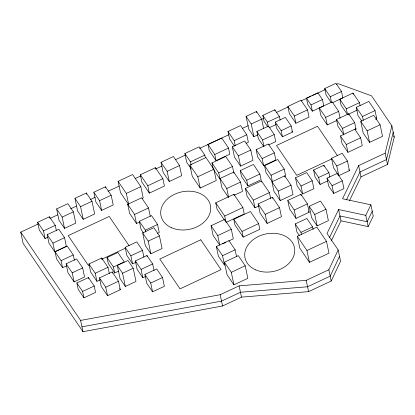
<?xml version="1.0" encoding="UTF-8"?>
<svg xmlns="http://www.w3.org/2000/svg" width="415" height="415" viewBox="0 0 415 415"><rect width="100%" height="100%" fill="white"/><g stroke="black" fill="none" stroke-linecap="round" stroke-linejoin="round"><path stroke-width="0.62" d="M349.44 200.73L361.014 176.868L387.517 164.459L385.141 153.182L391.874 125.807L371.539 95.818L337.976 83.628L336.217 84.453M393.223 132.214L386.49 159.588L359.987 171.997L346.437 199.937M387.517 164.459L394.25 137.085L391.874 125.807M38.341 223.913L20.75 232.146L23.126 243.423L82.984 331.694L222.565 305.99L241.483 297.135L308.578 291.631L331.217 281.033L328.841 269.755L338.173 249.96L327.004 233.489L338.619 209.539L365.786 215.333L368.162 226.606L340.995 220.816L338.619 209.539M339.522 256.366L330.19 276.162L307.551 286.76L240.456 292.264L221.537 301.119L81.957 326.823M331.217 281.033L340.549 261.237L338.173 249.96M385.141 153.182L358.633 165.59L342.551 198.769L370.886 204.813L373.261 216.091L368.162 226.606M329.458 237.613L339.968 215.94L367.135 221.735L372.239 211.214M331.315 240.773L340.995 220.816M365.786 215.333L370.886 204.813M257.959 134.771L253.897 136.675L248.741 129.07L246.074 116.402L256.522 111.511L261.678 119.115L263.681 128.614M74.939 198.344L86.351 192.996L91.985 201.306L94.656 213.974L83.239 219.317L77.605 211.012L74.939 198.344L80.567 206.649L83.239 219.317M56.616 208.942L67.837 203.687L73.372 211.858L75.748 223.13L64.527 228.385L58.992 220.22L56.616 208.942L62.151 217.107L64.527 228.385M93.832 192.218L105.441 186.786L111.168 195.232L113.222 204.979L101.613 210.41L95.886 201.965L93.832 192.218L99.564 200.668L101.613 210.41M128.339 204.185L120.485 192.602L118.109 181.329L132.624 174.533L140.83 186.641L143.206 197.919L142.049 198.463M161.03 162.317L173.413 156.522L179.524 165.533L181.666 175.695L169.284 181.49L163.173 172.479L161.03 162.317L167.141 171.328L169.284 181.49M234.408 146.116L229.583 138.999L227.996 131.482L240.57 125.595L246.78 134.745L248.362 142.262L246.074 143.331M267.919 126.974L264.039 121.258L262.809 115.412L274.803 109.793L279.388 116.553L280.125 120.06M47.896 237.224L45.085 238.542L39.259 229.952L37.646 222.295L49.447 216.77L55.273 225.361L56.388 230.662M191.284 169.05L186.703 162.296L184.857 153.529L199.174 146.827L204.808 155.132L205.337 157.638M140.337 174.762L155.428 167.696L162.877 178.678L164.428 186.06L149.338 193.125L141.894 182.144L140.337 174.762L147.787 185.744L149.338 193.125M331.269 102.619L326.076 94.962L324.727 88.561L335.948 83.306L341.488 91.471L342.837 97.873L332.737 102.604M287.86 106.448L301.015 100.29L307.51 109.866L309.035 117.103L295.879 123.26L289.385 113.689L287.86 106.448L294.354 116.024L295.879 123.26M253.897 136.675L251.225 124.007L261.678 119.115M306.441 98.153L317.859 92.804L322.439 99.564L323.762 105.83L312.345 111.173L307.764 104.414L306.441 98.153L311.027 104.907L312.345 111.173M50.07 218.42L57.69 214.851M70.592 208.812L76.453 206.068M90.527 199.48L95.222 197.281M108.118 191.242L119.261 186.029M135.093 178.616L140.955 175.872M155.615 169.004L162.068 165.984M175.55 159.671L185.521 155.008M199.594 148.414L228.914 134.688M242.396 128.375L248.263 125.631M261.751 119.318L263.509 118.493M276.411 112.455L288.135 106.961M301.036 100.923L311.006 96.254M312.179 95.709L325.075 89.666M207.998 144.487L221.735 138.055L228.515 148.051L229.801 154.178L216.065 160.61L209.29 150.614L207.998 144.487L214.773 154.484L216.065 160.61M80.567 206.649L91.985 201.306M62.151 217.107L73.372 211.858M99.564 200.668L111.168 195.232M268.375 126.845L267.39 122.171L279.388 116.553M167.141 171.328L179.524 165.533M235.258 145.644L234.2 140.633L246.78 134.745M311.027 104.907L322.439 99.564M191.149 164.968L190.49 161.834L204.808 155.132M275.311 122.077L285.37 117.367L291.195 125.958L292.487 132.084L282.423 136.794L276.603 128.204L275.311 122.077L281.137 130.668L282.423 136.794M45.085 238.542L43.471 230.885L55.273 225.361M331.492 102.547L330.267 96.726L341.488 91.471M263.743 146.547L258.369 138.626L256.875 131.529L268.484 126.093L274.211 134.538L275.705 141.64L268.744 144.902M128.567 204.087L126.321 193.437L140.83 186.641M269.195 127.747L276.048 124.536M294.354 116.024L307.51 109.866M189.888 165.077L205.949 157.555L213.875 169.242L216.251 180.52L200.191 188.037L192.264 176.349L189.888 165.077L197.815 176.759L200.191 188.037M147.787 185.744L162.877 178.678M214.773 154.484L228.515 148.051M232.296 146.806L244.679 141.012L250.79 150.023L252.963 160.325L240.581 166.119L234.47 157.109L232.296 146.806L238.407 155.822L240.581 166.119M47.196 234.688L58.806 229.256L64.538 237.702L66.353 246.334L54.744 251.77L49.017 243.32L47.196 234.688L52.928 243.138L54.744 251.77M336.85 120.438L327.269 124.925L320.868 115.489L319.285 107.973L332.249 101.903L338.645 111.339L340.098 118.228M339.823 99.242L346.312 108.813L347.547 114.665L341.052 105.088L339.823 99.242L352.978 93.079L359.468 102.655L360.085 105.581M213.284 169.19L211.961 162.929L225.698 156.497L232.478 166.493L233.666 172.132M281.137 130.668L291.195 125.958M263.976 146.485L262.602 139.974L274.211 134.538M139.393 222.155L136.494 223.514L129.62 213.377L127.711 204.33L141.645 197.81L148.518 207.946L150.297 216.391M238.407 155.822L250.79 150.023M52.928 243.138L64.538 237.702M197.815 176.759L213.875 169.242M256.138 149.691L268.323 143.979L274.341 152.85L275.835 159.951L263.65 165.658L257.632 156.787L256.138 149.691L262.15 158.556L263.65 165.658M327.269 124.925L325.682 117.404L338.645 111.339M346.312 108.813L359.468 102.655M361.792 121.133L358 115.541L356.267 107.324L368.842 101.436L375.046 110.592L376.779 118.804L375.637 119.338M228.385 197.307L221.963 187.839L218.741 172.925L232.478 166.493M336.472 119.494L342.484 128.365L343.864 134.906L337.851 126.036L336.472 119.494L348.662 113.788L354.675 122.653L356.054 129.2L354.892 129.745M348.118 114.395L357.268 110.11M66.628 265.844L62.566 267.748L56.549 258.877L55.055 251.775L67.246 246.069L73.258 254.94L74.378 260.267M136.494 223.514L134.585 214.467L148.518 207.946M262.15 158.556L274.341 152.85M234.465 195.154L242.479 191.403L240.513 182.076L233.738 172.08L220.002 178.512L226.777 188.509L228.613 197.213M240.233 170.627L253.389 164.465L259.878 174.041L261.082 179.747L247.926 185.91L241.437 176.334L240.233 170.627L246.723 180.198L247.926 185.91M363.27 120.267L362.471 116.48L375.046 110.592M143.523 233.007L141.043 229.355L139.341 221.283L151.532 215.577L157.544 224.448L159.246 232.519L157.508 233.334M342.484 128.365L354.675 122.653M62.566 267.748L61.067 260.646L73.258 254.94M264.562 165.663L271.052 175.239L272.52 182.201L266.031 172.624L264.562 165.663L277.718 159.505L284.213 169.076L285.676 176.038M360.744 121.388L373.708 115.318L380.104 124.749L382.537 136.307L369.573 142.376L363.177 132.94L360.744 121.388L367.14 130.818L369.573 142.376M226.777 188.509L240.513 182.076M66.11 263.805L76.557 258.913L82.668 267.929L84.577 276.976L74.129 281.868L68.019 272.857L66.11 263.805L72.22 272.816L74.129 281.868M340.471 135.933L354.789 129.231L360.614 137.822L362.259 145.618L347.941 152.321L342.116 143.73L340.471 135.933L346.297 144.524L347.941 152.321M246.723 180.198L259.878 174.041M145.748 232.016L145.359 230.154L157.544 224.448M142.661 232.955L153.882 227.7L159.417 235.865L162.089 248.533L150.868 253.788L145.328 245.623L142.661 232.955L148.197 241.12L150.868 253.788M271.052 175.239L284.213 169.076M367.14 130.818L380.104 124.749M258.976 205.897L254.96 207.78L247.039 196.093L245.426 188.436L261.481 180.914L269.408 192.602L270.647 198.495M224.24 219.81L217.061 209.222L215.712 202.821L233.899 194.303L242.874 207.536L244.222 213.943L226.621 222.181M100.409 279.72L96.928 281.349L90.626 272.058L88.924 263.982L101.696 258.006L107.999 267.296L109.306 273.506M136.053 262.218L132.572 263.852L126.84 255.401L125.138 247.33L136.748 241.893L142.475 250.344L143.917 257.175M72.22 272.816L82.668 267.929M346.297 144.524L360.614 137.822M89.604 264.946L88.431 265.496L68.195 235.647L109.212 216.443L129.086 245.763M101.908 259.188L125.346 248.217M114.68 272.977L108.284 263.546L107.023 257.559L117.86 252.486L124.256 261.922L113.419 266.995L114.68 272.977L118.674 271.109M271.929 181.817L284.7 175.841L291.003 185.132L292.995 194.599L280.229 200.575L273.926 191.284L271.929 181.817L278.232 191.113L280.229 200.575M148.197 241.12L159.417 235.865M331.528 158.26L342.173 153.28L347.422 161.025L349.446 170.627L338.806 175.612L336.783 166.005L331.528 158.26L333.556 167.868L338.453 175.094M331.896 158.862L296.735 175.322L276.494 145.473L317.511 126.269L337.39 155.584M295.459 177.843L306.68 172.588L312.22 180.758L313.89 188.69L302.67 193.945L297.135 185.78L295.459 177.843L301 186.008L302.67 193.945M327.518 180.982L320.115 184.447L315.052 176.987L313.59 170.026L323.84 165.222L328.903 172.687L329.837 177.117M132.572 263.852L130.87 255.775L142.475 250.344M96.928 281.349L95.227 273.277L107.999 267.296M254.96 207.78L253.347 200.123L269.408 192.602M76.863 282.978L88.473 277.547L94.2 285.992L95.554 292.399L83.944 297.83L78.217 289.385L76.863 282.978L82.595 291.429L83.944 297.83M117.305 265.476L127.95 260.496L133.199 268.235L135.985 281.463L125.346 286.443L120.096 278.704L117.305 265.476L122.56 273.22L125.346 286.443M226.035 222.456L224.686 216.054L242.874 207.536M278.232 191.113L291.003 185.132M336.783 166.005L347.422 161.025M145.738 276.395L142.838 277.754L137.111 269.304L135.347 260.952L146.957 255.516L152.684 263.966L154.069 270.528M99.429 277.915L112.2 271.939L118.498 281.23L120.288 289.722L107.521 295.703L101.219 286.407L99.429 277.915L105.732 287.211L107.521 295.703M211.064 225.739L217.745 235.59L219.768 245.198L213.087 235.341L211.064 225.739L224.608 219.395L231.29 229.251L233.313 238.858L228.8 240.97M258.14 203.952L272.458 197.25L279.523 207.666L281.432 216.713L267.115 223.42L260.049 212.999L258.14 203.952L265.206 214.368L267.115 223.42M320.115 184.447L318.647 177.485L328.903 172.687M301 186.008L312.22 180.758M233.78 219.302L250.421 211.51L258.628 223.618L259.832 229.329L243.195 237.115L234.983 225.008L233.78 219.302L241.992 231.409L243.195 237.115M82.595 291.429L94.2 285.992M122.56 273.22L133.199 268.235M326.999 178.191L337.255 173.392L342.313 180.852L343.957 188.649L333.702 193.447L328.644 185.987L326.999 178.191L332.057 185.655L333.702 193.447M287.751 200.466L300.911 194.308L307.401 203.879L309.159 212.236L296.004 218.394L289.514 208.823L287.751 200.466L294.245 210.042L296.004 218.394M142.838 277.754L141.079 269.397L152.684 263.966M105.732 287.211L118.498 281.23M217.745 235.59L231.29 229.251M265.206 214.368L279.523 207.666M332.057 185.655L342.313 180.852M144.897 274.455L156.699 268.93L162.519 277.521L164.371 286.293L152.57 291.818L146.744 283.227L144.897 274.455L150.718 283.046L152.57 291.818M241.992 231.409L258.628 223.618M216.34 246.541L222.549 255.692L224.572 265.299L218.368 256.148L216.34 246.541L228.919 240.653L235.123 249.804L236.514 256.408M294.245 210.042L307.401 203.879M222.59 243.88L225.978 242.293M309.211 206.312L320.437 201.057L325.972 209.227L328.379 220.64L317.159 225.895L311.618 217.73L309.211 206.312L314.752 214.477L317.159 225.895M150.718 283.046L162.519 277.521M222.549 255.692L235.123 249.804M314.752 214.477L325.972 209.227M299.448 235.679L296.938 231.985L295.236 223.908L306.846 218.472L312.578 226.922L313.097 229.407M224.411 262.166L238.34 255.645L245.213 265.782L247.854 278.309L233.925 284.835L227.052 274.694L224.411 262.166L231.285 272.302L233.925 284.835M301.492 234.838L300.968 232.353L312.578 226.922M297.306 236.291L316.847 227.14L326.491 241.359L328.981 253.192L309.44 262.342L299.796 248.123L297.306 236.291L306.944 250.51L309.44 262.342M231.285 272.302L245.213 265.782M306.944 250.51L326.491 241.359M20.75 232.146L80.603 320.416L220.189 294.712L239.107 285.857L306.203 280.353L328.841 269.755M393.524 136.016L394.25 137.085M376.089 117.787L376.779 118.804M356.267 107.324L362.471 116.48M355.344 128.157L356.054 129.2M324.727 88.561L330.267 96.726M319.285 107.973L325.682 117.404M348.745 169.595L349.446 170.627M291.802 131.073L292.487 132.084M313.59 170.026L318.647 177.485M262.809 115.412L267.39 122.171M256.875 131.529L262.602 139.974M246.074 116.402L251.225 124.007M308.438 211.173L309.159 212.236M295.236 223.908L300.968 232.353M227.996 131.482L234.2 140.633M245.426 188.436L253.347 200.123M211.961 162.929L218.741 172.925M213.995 170.243L220.059 179.187M184.857 153.529L190.49 161.834M215.712 202.821L224.686 216.054M118.109 181.329L126.321 193.437M139.341 221.283L145.359 230.154M127.711 204.33L134.585 214.467M135.347 260.952L141.079 269.397M125.138 247.33L130.87 255.775M107.023 257.559L113.419 266.995M119.587 288.69L120.288 289.722M88.924 263.982L95.227 273.277M37.646 222.295L43.471 230.885M55.055 251.775L61.067 260.646M352.978 93.079L353.222 94.252M348.662 113.788L348.911 114.976M358.633 165.59L361.014 176.868M323.84 165.222L324.11 166.488M300.911 194.308L301.16 195.501M274.803 109.793L275.052 110.966M284.7 175.841L284.965 177.101M306.203 280.353L308.578 291.631M256.522 111.511L256.786 112.776M272.458 197.25L272.712 198.453M261.481 180.914L261.73 182.097M233.738 172.08L233.998 173.325M233.899 194.303L234.143 195.47M239.107 285.857L241.483 297.135M224.608 219.395L224.857 220.598M220.189 294.712L222.565 305.99M155.428 167.696L155.687 168.926M146.957 255.516L147.211 256.709M105.441 186.786L105.701 188.005M112.2 271.939L112.455 273.153M101.696 258.006L101.96 259.245M86.351 192.996L86.621 194.267M88.473 277.547L88.722 278.709M80.603 320.416L82.984 331.694M49.447 216.77L49.696 217.948M200.803 239.813L159.785 259.017L180.022 288.866L221.039 269.662L200.803 239.813M171.597 227.757A25.258 19.121 -11.9 0 0 210.67 209.855A25.258 19.121 -11.9 0 0 174.876 194.142A25.258 19.121 -11.9 0 0 171.597 227.757M255.604 269.854A25.258 19.121 -11.9 0 0 294.676 251.952A25.258 19.121 -11.9 0 0 258.882 236.239A25.258 19.121 -11.9 0 0 255.604 269.854"/></g></svg>
